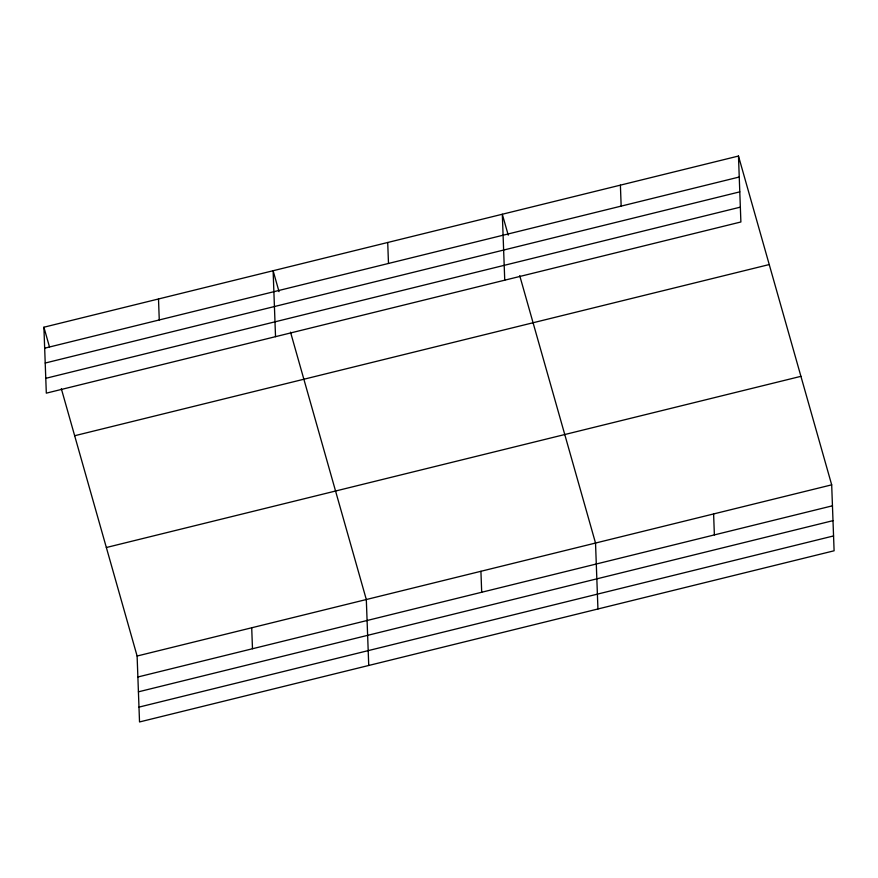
<?xml version="1.0" encoding="UTF-8"?>
<svg xmlns="http://www.w3.org/2000/svg" width="878" height="878" viewBox="0 0 878 878"><rect width="100%" height="100%" fill="white"/><g stroke="black" fill="none" stroke-linecap="round" stroke-linejoin="round"><path stroke-width="1.32" d="M738.475 156.043L740.889 221.98L46.315 393.157L43.9 327.22L738.475 156.043L831.685 484.843L834.1 550.78L139.525 721.957L137.111 656.02L61.317 388.669M44.668 348.193L739.243 177.016M45.217 363.031L739.792 191.854M45.777 378.319L740.352 207.142M74.663 435.729L769.238 264.552M106.348 547.51L800.923 376.333M137.111 656.02L831.685 484.843M137.879 676.993L832.454 505.805M138.417 691.831L832.992 520.654M138.987 707.119L833.551 535.942M508.252 235.161L502.315 214.243L504.74 280.181M519.732 275.692L595.525 543.043L597.94 608.981M279.039 291.65L273.113 270.731L275.527 336.669M290.53 332.18L366.313 599.531L368.738 665.469M43.9 327.22L49.453 346.832M713.605 513.937L714.374 534.911M620.395 185.148L621.163 206.121M480.924 571.282L481.693 592.255M387.714 242.493L388.482 263.466M251.712 627.77L252.48 648.743M158.501 298.981L159.269 319.954"/></g></svg>
